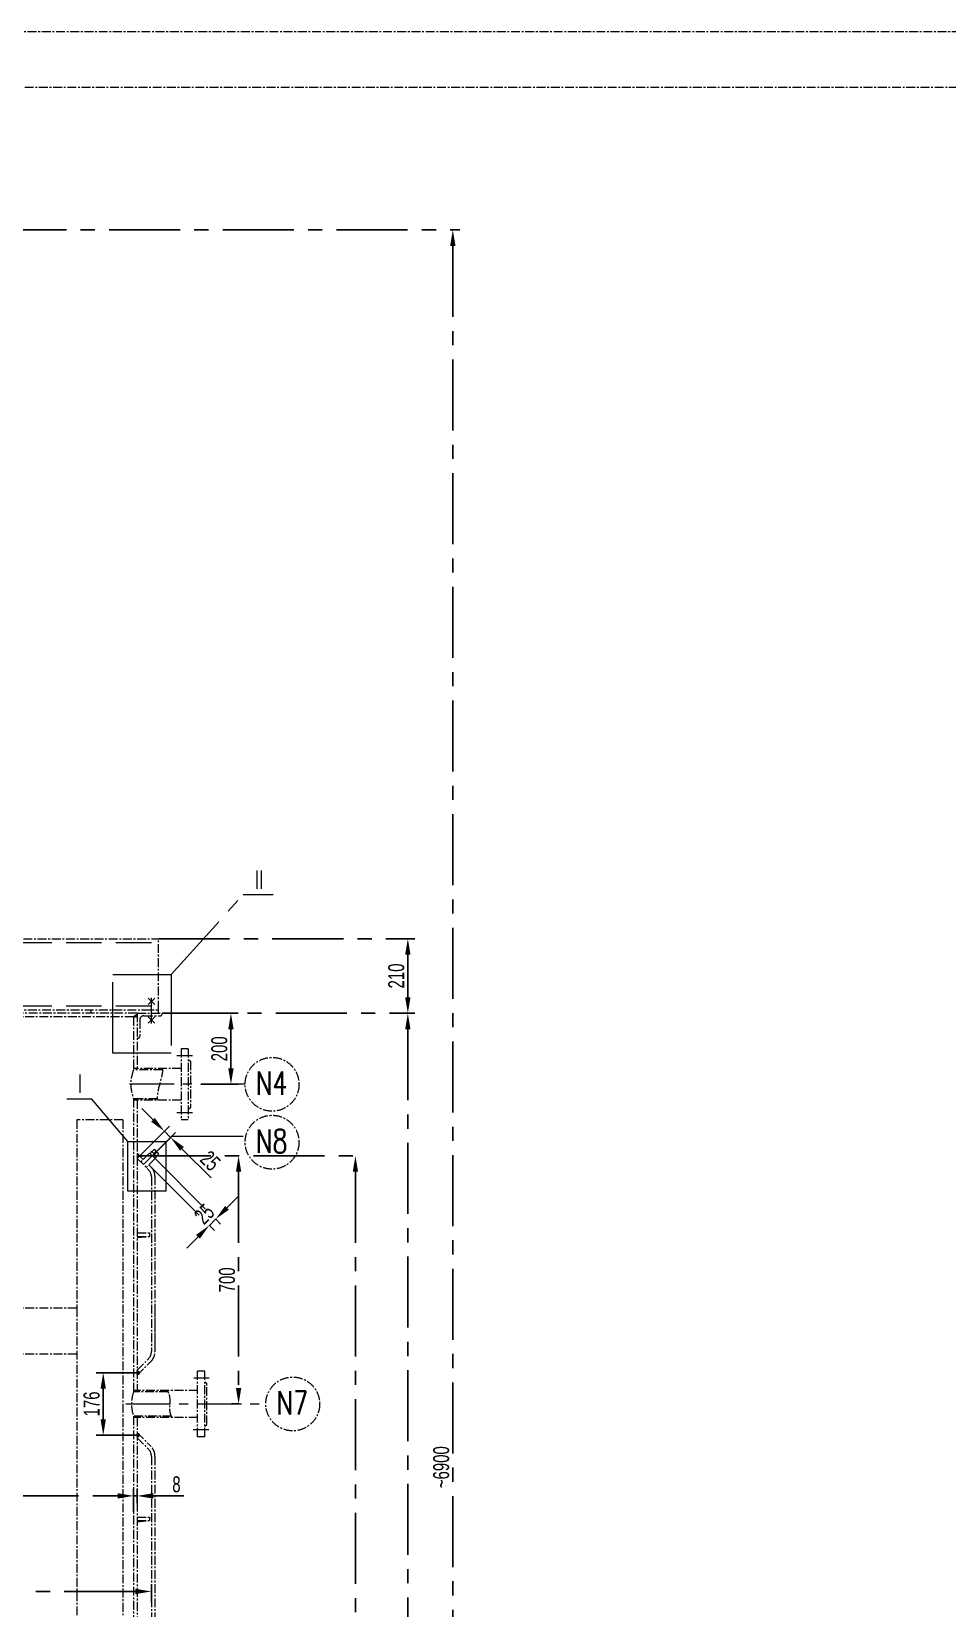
# Model space of a CAD drawing. Extents: x 73314 to 129931, y 5448 to 87872.
# Drawn here: x 97040 to 99617, y 14190 to 18630 of the extents above; entities that cross this region are included whole.
import ezdxf

# ---------------------------------------------------------------- set-up
doc = ezdxf.new("R2010")
doc.units = 0
doc.header["$LTSCALE"] = 20
doc.header["$MEASUREMENT"] = 0
doc.linetypes.add('CENTER', pattern=[2, 1.25, -0.25, 0.25, -0.25])
doc.linetypes.add('HIDDEN-M', pattern=[7, 5, -2])
doc.layers.get('DEFPOINTS').update_dxf_attribs({"linetype": 'CONTINUOUS', "lineweight": 15})
doc.layers.add('EbLayer2', color=7, linetype='CENTER', lineweight=15)
doc.styles.add('HZ', font='TXT', dxfattribs={"width": 0.7, "bigfont": 'HZTXT'})
doc.styles.get("Standard").update_dxf_attribs({"font": '@aabig-z.shx', "width": 0.7, "bigfont": '@aashx-z.shx'})
doc.dimstyles.get("Standard").update_dxf_attribs({"dimscale": 0, "dimtxt": 45, "dimasz": 45, "dimexe": 20, "dimexo": 0, "dimgap": 10, "dimtad": 1, "dimzin": 0, "dimdsep": 46, "dimtxsty": 'Standard', "dimcen": 0.09, "dimclrt": 256, "dimazin": 0, "dimtfac": 1, "dimtmove": 0, "dimatfit": 1, "dimfxl": 0, "dimtolj": 1, "dimtzin": 0, "dimarcsym": 0})

# ---------------------------------------------------------------- blocks, each defined once
blk = doc.blocks.new('*D35')
at = {"layer": 'DEFPOINTS', "color": 0, "ltscale": 8}
for p in [(97327.364, 14507.105), (95327.364, 14462.105), (97327.364, 14462.105)]:
    blk.add_point(p, dxfattribs=at)
at = {"layer": 'EbLayer2', "color": 0, "lineweight": -2, "ltscale": 8}
for p, q in [((95327.364, 14462.105), (95327.364, 14527.105)), ((97327.364, 14462.105), (97327.364, 14527.105)), ((95372.364, 14507.105), (97282.364, 14507.105))]:
    blk.add_line(p, q, dxfattribs=at)
at = {"layer": 'EbLayer2', "color": 0, "ltscale": 8}
for points in [[(95372.364, 14514.605), (95372.364, 14499.605), (95327.364, 14507.105)], [(97282.364, 14514.605), (97282.364, 14499.605), (97327.364, 14507.105)]]:
    blk.add_solid(points, dxfattribs=at)
at = {"layer": 'EbLayer2', "ltscale": 8, "insert": (96531.623, 14539.605), "char_height": 45, "attachment_point": 5}
blk.add_mtext('\\A1;%%c2000', dxfattribs=at)
blk = doc.blocks.new('*D36')
at = {"layer": 'DEFPOINTS', "color": 0, "ltscale": 8}
for p in [(97327.364, 14527.105), (97337.364, 14527.105), (97337.364, 14507.105)]:
    blk.add_point(p, dxfattribs=at)
at = {"layer": 'EbLayer2', "color": 0, "lineweight": -2, "ltscale": 8}
for p, q in [((97327.364, 14527.105), (97327.364, 14487.105)), ((97337.364, 14527.105), (97337.364, 14487.105)), ((97282.364, 14507.105), (97237.364, 14507.105)), ((97327.364, 14507.105), (97337.364, 14507.105)), ((97382.364, 14507.105), (97468.364, 14507.105))]:
    blk.add_line(p, q, dxfattribs=at)
at = {"layer": 'EbLayer2', "color": 0, "ltscale": 8}
for points in [[(97282.364, 14514.605), (97282.364, 14499.605), (97327.364, 14507.105)], [(97382.364, 14514.605), (97382.364, 14499.605), (97337.364, 14507.105)]]:
    blk.add_solid(points, dxfattribs=at)
at = {"layer": 'EbLayer2', "ltscale": 8, "insert": (97447.864, 14539.605), "char_height": 45, "attachment_point": 5}
blk.add_mtext('\\A1;8', dxfattribs=at)
blk = doc.blocks.new('*D37')
at = {"layer": 'DEFPOINTS', "color": 0, "ltscale": 8}
for p in [(95277.364, 14238.083), (95277.364, 14207.031), (97377.364, 14207.031)]:
    blk.add_point(p, dxfattribs=at)
at = {"layer": 'EbLayer2', "color": 0, "lineweight": -2, "ltscale": 8}
for p, q in [((95277.364, 14207.031), (95277.364, 14258.083)), ((97377.364, 14207.031), (97377.364, 14258.083)), ((97332.364, 14238.083), (95322.364, 14238.083))]:
    blk.add_line(p, q, dxfattribs=at)
at = {"layer": 'EbLayer2', "color": 0, "ltscale": 8}
for points in [[(95322.364, 14245.583), (95322.364, 14230.583), (95277.364, 14238.083)], [(97332.364, 14245.583), (97332.364, 14230.583), (97377.364, 14238.083)]]:
    blk.add_solid(points, dxfattribs=at)
at = {"layer": 'EbLayer2', "ltscale": 8, "insert": (96529.377, 14270.583), "char_height": 45, "attachment_point": 5}
blk.add_mtext('\\A1;%%c2100', dxfattribs=at)
blk = doc.blocks.new('*D54')
at = {"layer": 'DEFPOINTS', "color": 0, "ltscale": 8}
for p in [(97407.364, 15865.985), (97387.364, 12365.985), (98098.842, 12365.985)]:
    blk.add_point(p, dxfattribs=at)
at = {"layer": 'EbLayer2', "color": 0, "lineweight": -2, "ltscale": 8}
for p, q in [((97407.364, 15865.985), (98118.842, 15865.985)), ((98098.842, 15820.985), (98098.842, 12410.985)), ((97387.364, 12365.985), (98118.842, 12365.985))]:
    blk.add_line(p, q, dxfattribs=at)
at = {"layer": 'EbLayer2', "color": 0, "ltscale": 8}
for points in [[(98091.342, 15820.985), (98106.342, 15820.985), (98098.842, 15865.985)], [(98091.342, 12410.985), (98106.342, 12410.985), (98098.842, 12365.985)]]:
    blk.add_solid(points, dxfattribs=at)
at = {"layer": 'EbLayer2', "ltscale": 8, "insert": (98066.342, 14115.985), "char_height": 45, "attachment_point": 5, "rotation": 90}
blk.add_mtext('\\A1;3500', dxfattribs=at)
blk = doc.blocks.new('*D55')
at = {"layer": 'DEFPOINTS', "color": 0, "ltscale": 8}
for p in [(97516, 15866), (97601.1, 15866), (97516, 15666)]:
    blk.add_point(p, dxfattribs=at)
at = {"layer": 'EbLayer2', "color": 0, "lineweight": -2, "ltscale": 8}
for p, q in [((97516, 15866), (97621.1, 15866)), ((97601.1, 15711), (97601.1, 15821)), ((97516, 15666), (97621.1, 15666))]:
    blk.add_line(p, q, dxfattribs=at)
at = {"layer": 'EbLayer2', "color": 0, "ltscale": 8}
for points in [[(97593.6, 15821), (97608.6, 15821), (97601.1, 15866)], [(97593.6, 15711), (97608.6, 15711), (97601.1, 15666)]]:
    blk.add_solid(points, dxfattribs=at)
at = {"layer": 'EbLayer2', "ltscale": 8, "insert": (97568.6, 15766), "char_height": 45, "attachment_point": 5, "rotation": 90}
blk.add_mtext('\\A1;200', dxfattribs=at)
blk = doc.blocks.new('*D58')
at = {"layer": 'DEFPOINTS', "color": 0, "ltscale": 8}
for p in [(97623.5, 15464.6), (97622.7, 14766), (97623.5, 14766)]:
    blk.add_point(p, dxfattribs=at)
at = {"layer": 'EbLayer2', "color": 0, "lineweight": -2, "ltscale": 8}
for p, q in [((97623.5, 15464.6), (97602.7, 15464.6)), ((97622.7, 15419.6), (97622.7, 14811)), ((97623.5, 14766), (97602.7, 14766))]:
    blk.add_line(p, q, dxfattribs=at)
at = {"layer": 'EbLayer2', "color": 0, "ltscale": 8}
for points in [[(97615.2, 15419.6), (97630.2, 15419.6), (97622.7, 15464.6)], [(97615.2, 14811), (97630.2, 14811), (97622.7, 14766)]]:
    blk.add_solid(points, dxfattribs=at)
at = {"layer": 'EbLayer2', "ltscale": 8, "insert": (97590.2, 15115.3), "char_height": 45, "attachment_point": 5, "rotation": 90}
blk.add_mtext('\\A1;700', dxfattribs=at)
blk = doc.blocks.new('*D59')
at = {"layer": 'DEFPOINTS', "color": 0, "ltscale": 8}
for p in [(97344.4, 15464.6), (97501.4, 12366), (97951.4, 12366)]:
    blk.add_point(p, dxfattribs=at)
at = {"layer": 'EbLayer2', "color": 0, "lineweight": -2, "ltscale": 8}
for p, q in [((97344.4, 15464.6), (97971.4, 15464.6)), ((97951.4, 15419.6), (97951.4, 12411)), ((97501.4, 12366), (97971.4, 12366))]:
    blk.add_line(p, q, dxfattribs=at)
at = {"layer": 'EbLayer2', "color": 0, "ltscale": 8}
for points in [[(97943.9, 15419.6), (97958.9, 15419.6), (97951.4, 15464.6)], [(97943.9, 12411), (97958.9, 12411), (97951.4, 12366)]]:
    blk.add_solid(points, dxfattribs=at)
at = {"layer": 'EbLayer2', "ltscale": 8, "insert": (97918.9, 13915.3), "char_height": 45, "attachment_point": 5, "rotation": 90}
blk.add_mtext('\\A1;3100', dxfattribs=at)
blk = doc.blocks.new('*D62')
at = {"layer": 'DEFPOINTS', "color": 0, "ltscale": 8}
for p in [(97431.5, 15516.3), (97344.4, 15464.6), (97362.1, 15446.9)]:
    blk.add_point(p, dxfattribs=at)
at = {"layer": 'EbLayer2', "color": 0, "lineweight": -2, "ltscale": 8}
for p, q in [((97382, 15565.8), (97350.2, 15597.6)), ((97344.4, 15464.6), (97428, 15548.1)), ((97362.1, 15446.9), (97445.6, 15530.4)), ((97413.8, 15534), (97431.5, 15516.3)), ((97463.3, 15484.5), (97545.3, 15402.4))]:
    blk.add_line(p, q, dxfattribs=at)
at = {"layer": 'EbLayer2', "color": 0, "ltscale": 8}
for points in [[(97387.3, 15571.1), (97376.7, 15560.5), (97413.8, 15534)], [(97468.6, 15489.8), (97458, 15479.2), (97431.5, 15516.3)]]:
    blk.add_solid(points, dxfattribs=at)
at = {"layer": 'EbLayer2', "ltscale": 8, "insert": (97543.2, 15450.5), "char_height": 45, "attachment_point": 5, "rotation": 315}
blk.add_mtext('\\A1;25', dxfattribs=at)
blk = doc.blocks.new('*D63')
at = {"layer": 'DEFPOINTS', "color": 0, "ltscale": 8}
for p in [(97387.6, 15456.8), (97369.9, 15439.1), (97540.4, 15268.7)]:
    blk.add_point(p, dxfattribs=at)
at = {"layer": 'EbLayer2', "color": 0, "lineweight": -2, "ltscale": 8}
for p, q in [((97387.6, 15456.8), (97572.2, 15272.2)), ((97369.9, 15439.1), (97554.5, 15254.5)), ((97589.9, 15318.1), (97621.7, 15350)), ((97558, 15286.3), (97540.4, 15268.7)), ((97508.5, 15236.8), (97476.7, 15205))]:
    blk.add_line(p, q, dxfattribs=at)
at = {"layer": 'EbLayer2', "color": 0, "ltscale": 8}
for points in [[(97584.5, 15323.5), (97595.2, 15312.8), (97558, 15286.3)], [(97503.2, 15242.1), (97513.8, 15231.5), (97540.4, 15268.7)]]:
    blk.add_solid(points, dxfattribs=at)
at = {"layer": 'EbLayer2', "ltscale": 8, "insert": (97526.2, 15300.5), "char_height": 45, "attachment_point": 5, "rotation": 45}
blk.add_mtext('\\A1;25', dxfattribs=at)
blk = doc.blocks.new('*D64')
at = {"layer": 'DEFPOINTS', "color": 0, "ltscale": 8}
for p in [(97344.4, 14854), (97241.8, 14678), (97344.4, 14678)]:
    blk.add_point(p, dxfattribs=at)
at = {"layer": 'EbLayer2', "color": 0, "lineweight": -2, "ltscale": 8}
for p, q in [((97344.4, 14854), (97221.8, 14854)), ((97241.8, 14809), (97241.8, 14723)), ((97344.4, 14678), (97221.8, 14678))]:
    blk.add_line(p, q, dxfattribs=at)
at = {"layer": 'EbLayer2', "color": 0, "ltscale": 8}
for points in [[(97234.3, 14809), (97249.3, 14809), (97241.8, 14854)], [(97234.3, 14723), (97249.3, 14723), (97241.8, 14678)]]:
    blk.add_solid(points, dxfattribs=at)
at = {"layer": 'EbLayer2', "ltscale": 8, "insert": (97209.3, 14766), "char_height": 45, "attachment_point": 5, "rotation": 90}
blk.add_mtext('\\A1;176', dxfattribs=at)
blk = doc.blocks.new('*D68')
at = {"layer": 'DEFPOINTS', "color": 0, "ltscale": 8}
for p in [(97397.364, 16075.985), (97407.364, 15865.985), (98098.842, 15865.985)]:
    blk.add_point(p, dxfattribs=at)
at = {"layer": 'EbLayer2', "color": 0, "lineweight": -2, "ltscale": 8}
for p, q in [((97397.364, 16075.985), (98118.842, 16075.985)), ((98098.842, 16030.985), (98098.842, 15910.985)), ((97407.364, 15865.985), (98118.842, 15865.985))]:
    blk.add_line(p, q, dxfattribs=at)
at = {"layer": 'EbLayer2', "color": 0, "ltscale": 8}
for points in [[(98091.342, 16030.985), (98106.342, 16030.985), (98098.842, 16075.985)], [(98091.342, 15910.985), (98106.342, 15910.985), (98098.842, 15865.985)]]:
    blk.add_solid(points, dxfattribs=at)
at = {"layer": 'EbLayer2', "ltscale": 8, "insert": (98066.342, 15970.985), "char_height": 45, "attachment_point": 5, "rotation": 90}
blk.add_mtext('\\A1;210', dxfattribs=at)
blk = doc.blocks.new('*D79')
at = {"layer": 'DEFPOINTS', "color": 0, "ltscale": 8}
for p in [(96618.1, 18071.7), (96392.3, 11104.1), (98225.3, 11104.1)]:
    blk.add_point(p, dxfattribs=at)
at = {"layer": 'EbLayer2', "color": 0, "lineweight": -2, "ltscale": 8}
for p, q in [((96618.1, 18071.7), (98245.3, 18071.7)), ((98225.3, 18026.7), (98225.3, 11149.1)), ((96392.3, 11104.1), (98245.3, 11104.1))]:
    blk.add_line(p, q, dxfattribs=at)
at = {"layer": 'EbLayer2', "color": 0, "ltscale": 8}
for points in [[(98217.8, 18026.7), (98232.8, 18026.7), (98225.3, 18071.7)], [(98217.8, 11149.1), (98232.8, 11149.1), (98225.3, 11104.1)]]:
    blk.add_solid(points, dxfattribs=at)
at = {"layer": 'EbLayer2', "ltscale": 8, "insert": (98192.8, 14587.9), "char_height": 45, "attachment_point": 5, "rotation": 90}
blk.add_mtext('\\A1;~6900', dxfattribs=at)

msp = doc.modelspace()

# ---------------------------------------------------------------- hatches: boundary and pattern name
at = {"layer": 'EbLayer2', "ltscale": 8}
h = msp.add_hatch(dxfattribs=at)
h.set_pattern_fill('ANSI31', color=256, style=0)
h.set_pattern_definition([(135, (220210.582, -563.143), (0.08838834765, 0.08838834765), [])])
h.paths.add_polyline_path([(97337.364, 15862.985), (97337.364, 15855.985), (97327.364, 15855.985)])
h = msp.add_hatch(dxfattribs=at)
h.set_pattern_fill('ANSI31', color=256, style=0)
h.set_pattern_definition([(45, (333.161, -563.143), (-0.08838834765, 0.08838834765), [])])
h.paths.add_polyline_path([(97337.364, 15471.642), (97337.364, 15457.5), (97344.435, 15464.571)])
h = msp.add_hatch(dxfattribs=at)
h.set_pattern_fill('ANSI31', color=256, style=0)
h.set_pattern_definition([(45, (333.161, -634.376), (-0.08838834765, 0.08838834765), [])])
h.paths.add_polyline_path([(97337.364, 14861.056), (97337.364, 14846.914), (97344.435, 14853.985)])
h = msp.add_hatch(dxfattribs=at)
h.set_pattern_fill('ANSI31', color=256, style=0)
h.set_pattern_definition([(315, (333.161, 30166.346), (-0.08838834765, -0.08838834765), [])])
h.paths.add_polyline_path([(97337.364, 14670.914), (97337.364, 14685.056), (97344.435, 14677.985)])

# ---------------------------------------------------------------- linework, layer by layer
at = {"layer": 'EbLayer2'}
for p, q in [((93549.219, 18630.07), (102859.703, 18630.07)), ((93941.075, 18473.328), (102702.96, 18473.328)), ((96577.364, 16075.985), (97397.364, 16075.985)), ((97397.364, 15875.985), (97397.364, 16075.985)), ((96389.864, 15875.985), (97397.364, 15875.985)), ((97337.364, 15865.985), (96633.364, 15865.985)), ((97327.364, 15855.985), (96633.364, 15855.985)), ((97207.364, 15875.985), (97207.364, 15865.985)), ((97327.364, 15855.985), (97327.364, 15706.485)), ((97337.364, 15855.985), (97327.364, 15855.985)), ((97337.364, 15865.985), (97337.364, 15710.485)), ((97337.364, 15865.985), (97407.364, 15865.985)), ((97356.364, 15858.985), (97402.364, 15858.985)), ((97397.364, 15865.985), (97397.364, 15875.985)), ((97407.364, 15865.985), (97407.364, 15863.985)), ((97344.364, 15846.985), (97344.364, 15800.985)), ((97339.364, 15795.985), (97337.364, 15795.985)), ((97461.23, 15765.985), (97461.23, 15565.985)), ((97481.23, 15765.985), (97461.23, 15765.985)), ((97481.23, 15765.985), (97481.23, 15565.985)), ((97481.23, 15735.537), (97487.364, 15730.905)), ((97487.364, 15730.905), (97487.364, 15601.065)), ((97461.23, 15710.485), (97327.364, 15710.485)), ((97408.606, 15706.485), (97327.364, 15706.485)), ((97393.803, 15625.485), (97327.364, 15625.485)), ((97327.364, 15625.485), (97327.364, 14800.485)), ((97461.23, 15621.485), (97327.364, 15621.485)), ((97337.364, 15621.485), (97337.364, 14803.985)), ((97481.23, 15596.433), (97487.364, 15601.065)), ((97297.364, 15565.985), (97167.364, 15565.985)), ((97167.364, 15565.985), (97167.364, 15035.985)), ((97297.364, 15565.985), (97297.364, 12465.985)), ((97481.23, 15565.985), (97461.23, 15565.985)), ((97337.364, 15471.642), (97354.335, 15454.671)), ((97337.364, 15457.5), (97344.435, 15464.571)), ((97337.364, 15457.5), (97368.577, 15426.287)), ((97372.012, 15472.349), (97347.263, 15447.6)), ((97387.569, 15456.793), (97362.82, 15432.044)), ((97372.012, 15472.349), (97387.569, 15456.793)), ((97374.841, 15469.521), (97377.316, 15477.652)), ((97377.316, 15477.652), (97392.872, 15462.096)), ((97384.245, 15481.753), (97378.73, 15476.238)), ((97389.548, 15476.45), (97384.033, 15470.935)), ((97384.74, 15459.621), (97392.872, 15462.096)), ((97391.67, 15474.329), (97386.154, 15468.813)), ((97390.952, 15473.611), (97388.83, 15475.732)), ((97396.973, 15469.026), (97391.458, 15463.51)), ((97369.891, 15439.115), (97377.406, 15431.6)), ((97387.364, 15407.559), (97387.364, 14913.482)), ((97377.364, 15405.073), (97377.364, 14913.482)), ((97337.364, 15247.5), (97372.364, 15247.5)), ((97337.364, 15237.5), (97372.364, 15237.5)), ((97337.364, 15234.318), (97372.364, 15237.5)), ((97372.364, 15247.5), (97372.364, 15237.5)), ((97167.364, 15035.985), (96327.364, 15035.985)), ((97167.364, 15035.985), (97167.364, 13760.985)), ((97387.364, 15033.985), (97387.364, 14913.482)), ((97167.364, 14905.985), (96327.364, 14905.985)), ((97337.364, 14861.056), (97368.577, 14892.269)), ((97337.364, 14846.914), (97375.648, 14885.198)), ((97337.364, 14861.056), (97344.435, 14853.985)), ((97527.23, 14858.485), (97507.23, 14858.485)), ((97507.23, 14673.485), (97507.23, 14858.485)), ((97527.23, 14673.485), (97527.23, 14858.485)), ((97507.23, 14803.985), (97327.364, 14803.985)), ((97424.355, 14800.485), (97327.364, 14800.485)), ((97527.23, 14828.189), (97533.364, 14823.556)), ((97533.364, 14708.414), (97533.364, 14823.556)), ((97433.584, 14731.485), (97327.364, 14731.485)), ((97327.364, 14731.485), (97327.364, 12340.985)), ((97507.23, 14727.985), (97327.364, 14727.985)), ((97337.364, 14727.985), (97337.364, 12340.985)), ((97527.23, 14703.781), (97533.364, 14708.414)), ((97337.364, 14685.056), (97375.648, 14646.772)), ((97337.364, 14670.914), (97344.435, 14677.985)), ((97337.364, 14670.914), (97368.577, 14639.701)), ((97527.23, 14673.485), (97507.23, 14673.485)), ((97377.364, 14618.488), (97377.364, 12326.488)), ((97387.364, 14618.488), (97387.364, 12326.488)), ((97337.364, 14447.5), (97372.364, 14447.5)), ((97337.364, 14437.5), (97372.364, 14437.5)), ((97337.364, 14434.318), (97372.364, 14437.5)), ((97372.364, 14447.5), (97372.364, 14437.5))]:
    msp.add_line(p, q, dxfattribs=at)
at = {"layer": 'EbLayer2', "ltscale": 8}
for p, q in [((97432.743, 15975.527), (97635.853, 16199.926)), ((97635.853, 16199.926), (97719.78, 16199.926)), ((97386.764, 15908.054), (97367.964, 15890.504)), ((97367.964, 15908.054), (97386.764, 15890.504)), ((97337.364, 15862.985), (97327.364, 15855.985)), ((97386.764, 15838.232), (97367.964, 15855.782)), ((97367.964, 15838.232), (97386.764, 15855.782)), ((97210.185, 15623.999), (97139.163, 15623.999)), ((97310.936, 15504.662), (97210.185, 15623.999)), ((97435.35, 15520.13), (97643.07, 15520.13)), ((97337.364, 15457.5), (97341.607, 15461.742))]:
    msp.add_line(p, q, dxfattribs=at)
at = {"layer": 'EbLayer2', "linetype": 'HIDDEN-M'}
for p, q in [((96577.364, 16064.985), (97397.364, 16064.985)), ((96577.364, 15886.985), (97397.364, 15886.985))]:
    msp.add_line(p, q, dxfattribs=at)
at = {"layer": 'EbLayer2', "linetype": 'CENTER', "ltscale": 5}
for p, q in [((97377.364, 15837.122), (97377.364, 15909.047)), ((97641.103, 15665.985), (97293.481, 15665.985)), ((97305.648, 14765.985), (97699.251, 14765.985))]:
    msp.add_line(p, q, dxfattribs=at)
at = {"layer": 'EbLayer2', "ltscale": 3}
for p, q in [((97492.736, 15745.985), (97449, 15745.985)), ((97492.736, 15585.985), (97449, 15585.985)), ((97540.307, 14838.485), (97496.309, 14838.485)), ((97538.736, 14693.485), (97495, 14693.485))]:
    msp.add_line(p, q, dxfattribs=at)
at = {"layer": 'EbLayer2', "ltscale": 50}
msp.add_line((97435.35, 15520.13), (97355.042, 15439.822), dxfattribs=at)
at = {"layer": 'EbLayer2', "ltscale": 8}
for points in [[(97268.653, 15975.527), (97432.743, 15975.527), (97432.743, 15753.492), (97268.653, 15753.492)], [(97310.936, 15504.662), (97418.122, 15504.662), (97418.122, 15364.662), (97310.936, 15364.662)]]:
    msp.add_lwpolyline(points, close=True, dxfattribs=at)
at = {"layer": 'EbLayer2'}
for centre in [(97716.861, 15665.985), (97716.861, 15502.977), (97775.009, 14765.985)]:
    msp.add_circle(centre, 75.758, dxfattribs=at)
for centre, radius, start, end in [((97356.364, 15846.985), 12, 90, 180), ((97402.364, 15863.985), 5, 270, 0), ((97339.364, 15800.985), 5, 270, 360), ((97426.829, 15666.078), 107.43, 157.906386, 202.201132), ((97385.415, 15477.62), 4.296, 344.202545, 105.797455), ((97392.839, 15470.195), 4.296, 344.202545, 105.797455), ((97347.364, 15405.073), 30, 360, 45), ((97353.364, 15407.559), 34, 0, 45), ((97347.364, 14913.482), 30, 315, 360), ((97347.364, 14913.482), 40, 315, 360), ((97421.994, 14765.985), 100.723, 159.969306, 200.030694), ((97347.364, 14618.488), 30, 0, 45), ((97347.364, 14618.488), 40, 0, 45)]:
    msp.add_arc(centre, radius, start, end, dxfattribs=at)
msp.add_open_spline([(97408.977, 15710.485), (97408.253, 15683.442), (97392.827, 15652.526), (97393.868, 15623.382), (97394.001, 15621.485)], degree=3, knots=[68.84661083, 68.84661083, 68.84661083, 68.84661083, 152.73927148, 158.60298335, 158.60298335, 158.60298335, 158.60298335], dxfattribs=at)
msp.add_open_spline([(97435.227, 14727.985), (97420.782, 14756.291), (97439.053, 14775.648), (97422.456, 14803.985)], degree=3, dxfattribs=at)

# ---------------------------------------------------------------- texts
at = {"layer": 'EbLayer2', "style": 'HZ'}
for s, height, width, p in [('Ⅱ', 59.687, 0.7, (97659.903, 16210.307, 0)), ('Ⅰ', 59.687, 0.7, (97155.533, 15636.01, 0)), ('N4', 65.637, 0.75, (97671.424, 15636.056)), ('N8', 65.637, 0.75, (97671.424, 15473.048)), ('N7', 65.637, 0.75, (97729.572, 14736.056))]:
    msp.add_text(s, height=height, dxfattribs=dict(at, width=width)).set_placement(p)

# ---------------------------------------------------------------- dimensions: what is measured, and where the dimension line sits
at = {"layer": 'EbLayer2', "ltscale": 8}
for base, p1, p2, text, picture, middle in [((98225.33, 11104.15), (96618.115, 18071.671), (96392.284, 11104.15), '~6900', '*D79', (98192.83, 14587.911)), ((98098.842, 15865.985), (97397.364, 16075.985), (97407.364, 15865.985), '210', '*D68', (98066.342, 15970.985)), ((98098.842, 12365.985), (97407.364, 15865.985), (97387.364, 12365.985), '3500', '*D54', (98066.342, 14115.985)), ((97601.051, 15865.985), (97515.998, 15665.985), (97515.998, 15865.985), '200', '*D55', (97568.551, 15765.985)), ((97951.372, 12365.985), (97344.435, 15464.571), (97501.426, 12365.985), '3100', '*D59', (97918.872, 13915.278)), ((97622.712, 14765.985), (97623.541, 15464.571), (97623.541, 14765.985), '700', '*D58', (97590.212, 15115.278)), ((97241.781, 14677.985), (97344.435, 14853.985), (97344.435, 14677.985), '176', '*D64', (97209.281, 14765.985))]:
    dim = msp.add_linear_dim(base=base, p1=p1, p2=p2, angle=90, text=text, dimstyle='Standard', override={"dimscale": 1}, dxfattribs=at)
    dim.commit()
    dim.dimension.update_dxf_attribs({"geometry": picture, "text_midpoint": middle})
dim = msp.add_aligned_dim(p1=(97344.435, 15464.571), p2=(97362.113, 15446.893), distance=98.136, text='25', dimstyle='Standard', override={"dimscale": 1}, dxfattribs=at)
dim.commit()
dim.dimension.update_dxf_attribs({"geometry": '*D62', "text_midpoint": (97543.228, 15450.525)})
dim = msp.add_linear_dim(base=(97540.354, 15268.652), p1=(97387.569, 15456.793), p2=(97369.891, 15439.115), angle=225, text='25', dimstyle='Standard', override={"dimscale": 1}, dxfattribs=at)
dim.commit()
dim.dimension.update_dxf_attribs({"geometry": '*D63', "text_midpoint": (97549.193, 15277.491), "dimtype": 161})
for base, p1, p2, text, picture, middle in [((97327.364, 14507.105), (95327.364, 14462.105), (97327.364, 14462.105), '%%c2000', '*D35', (96531.623, 14507.105)), ((95277.364, 14238.083), (97377.364, 14207.031), (95277.364, 14207.031), '%%c2100', '*D37', (96529.377, 14238.083))]:
    dim = msp.add_linear_dim(base=base, p1=p1, p2=p2, text=text, dimstyle='Standard', override={"dimscale": 1}, dxfattribs=at)
    dim.commit()
    dim.dimension.update_dxf_attribs({"geometry": picture, "text_midpoint": middle, "dimtype": 160})
dim = msp.add_linear_dim(base=(97337.364, 14507.105), p1=(97327.364, 14527.105), p2=(97337.364, 14527.105), text='8', dimstyle='Standard', override={"dimscale": 1}, dxfattribs=at)
dim.commit()
dim.dimension.update_dxf_attribs({"geometry": '*D36', "text_midpoint": (97447.864, 14539.605)})

doc.saveas('drawing.dxf')
